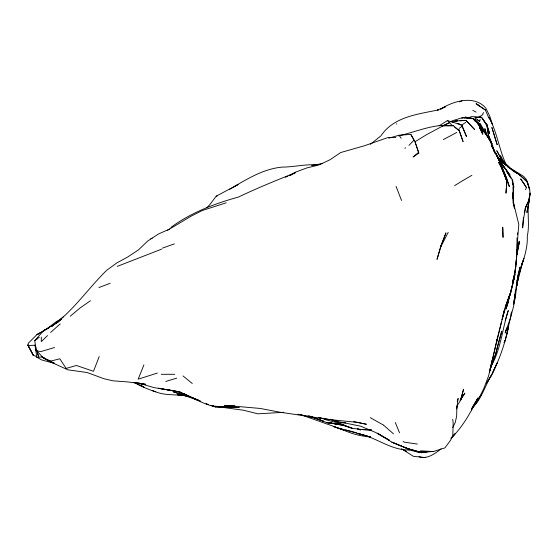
<?xml version="1.0" encoding="UTF-8"?>
<svg xmlns="http://www.w3.org/2000/svg" width="558" height="558" viewBox="0 0 558 558"><rect width="100%" height="100%" fill="white"/><g stroke="black" fill="none" stroke-linecap="round" stroke-linejoin="round"><path stroke-width="0.84" d="M512.997 194.254L513.004 192.629L513.562 203.147L518.794 224.428L516.966 247.585M41.32 337.081L41.278 341.649L47.514 335.56M515.376 290.606L515.32 293.208L515.404 290.718M516.506 254.678L516.589 250.57C517.001 261.416 515.348 272.206 512.404 282.627L514.518 273.971L515.787 265.957M513.081 198.097L513.081 187.432M513.081 198.948L513.472 190.934L513.074 199.136M513.074 199.032L513.52 190.71L512.732 180.325L506.378 170.622L510.821 177.918L508.157 173.831M516.485 257.461L516.827 250.647L516.394 253.869M517.566 234.472L517.657 232.805M516.771 250.842L516.485 259.672L517.126 248.687L516.987 237.98M515.899 264.22L516.171 259.882M516.317 260.07L514.971 274.397L510.905 290.788M506.287 188.165L505.946 193.221L506.992 181.531L501.37 167.498L502.723 170.371M506.399 186.477L506.79 180.583L506.985 182.752L506.531 180.046L503.037 171.173M514.769 295.761L514.888 294.094M523.425 217.578L522.637 227.95L523.425 219.434L525.838 206.523L528.67 200.789L530.023 194.721L529.765 189.853L527.575 182.354C518.71 171.976 504.864 167.386 496.913 155.898M456.751 407.87L456.911 406.161L456.632 416.233L455.251 422.406L452.782 427.512M456.73 408.902L458.118 398.405L457.239 401.641M514.671 296.563L514.12 301.376L516.868 281.992L520.077 267.045L517.461 276.803M515.215 294.038L513.716 305.833L510.34 318.597L505.178 332.966L506.05 329.792M515.208 294.052L513.709 303.796M516.387 254.336L517.231 248.345L516.485 252.6M518.27 248.345L519.331 241.3L517.001 254.399L519.331 241.3M508.491 299.967L508.017 303.092L508.84 298.042L507.041 305.993L509.454 296.458L506.099 308.93L510.082 294.045L507.843 300.455L511.205 291.192L514.427 277.124L509.656 295.998L510.082 294.045M508.61 299.186L508.861 297.86M516.457 286.924L518.57 275.91L516.736 285.856C517.266 276.259 520.977 267.317 523.892 258.277L517.071 280.667L517.705 278.219L515.215 298.146L513.569 304.452M513.974 279.237L514.971 274.397M493.035 356.96L501.586 321.408M490.782 366.097L492.895 359.603L489.394 372.5L492.84 357.797L488.592 375.89L484.037 387.991L477.774 400.867L472.514 407.598M510.758 316.309L505.485 339.508M492.853 357.79L490.74 367.743L495.769 344.795L504.648 309.544L502.563 317.537L509.859 294.247L505.806 305.875L510.849 292.064L505.269 306.747M501.949 319.706L502.674 316.302M510.898 315.654L511.309 313.701M506.308 336.634L508.617 326.458M516.394 286.666L522.776 261.263L521.856 264.952C524.945 255.648 527.742 246.085 527.268 236.167C530.009 224.183 526.633 211.921 529.172 199.994L526.898 212.556L529.124 201.717L530.1 193.005L528.67 200.789L525.183 208.566L525.838 206.523L524.283 212.717M497.304 338.657L496.62 341.566L497.122 339.438M497.317 346.978C495.832 354.476 493.356 361.737 490.043 368.622M508.017 329.185C504.53 344.718 499.347 359.945 491.912 374.048M510.926 314.328L511.567 311.908M503.079 314.663L505.053 307.535M497.527 346.246L501.761 331.138L495.706 353.877L493.098 360.608M475.06 121.644L475.409 120.465L473.798 119.893M505.234 320.445L508.275 310.541C502.179 329.241 500.805 349.929 490.663 367.018M505.932 330.706L507.027 327.699M99.178 356.541L93.507 371.286L76.397 365.483L66.165 368.413L59.804 358.78L50.053 361.277M143.908 364.904L138.161 379.182L157.363 373.079M492.951 371.837L497.101 362.965L492.561 373.609L486.409 383.485L491.758 374.613C484.832 385.738 481.687 399.5 471.65 408.456M480.138 119.3L479.685 121.421L477.09 119.761M504.223 342.249L505.353 340.073L504.069 342.57M441.294 245.157L437.005 259.414L440.897 245.911L445.961 232.853L440.269 247.843L448.22 232.358M472.947 406.468L473.777 405.052M474.607 403.629L477.934 397.952C470.701 412.432 462.805 426.849 451.052 438.218M525.427 189.699L526.243 188.318M471.726 408.582L477.941 398.461L472.996 406.412M469.871 117.759L473.463 118.596L475.883 121.093M456.674 406.503L460.538 400.428L463.572 389.226L460.42 400.525L461.752 397.791L460.134 400.491L464.891 393.104L460.706 399.277M478.994 397.791L480.954 395.099L471.336 409.907M229.631 189.343L238.008 184.572L216.253 196.123L209.71 204.793L206.746 207.841M483.64 112.611L482.851 113.623L482.879 114.502L479.761 116.664M485.237 122.879L486.876 124.741L488.396 135.043L491.954 143.825L488.396 135.043L486.876 124.741L486.436 123.932L489.666 133.62L486.876 124.741L481.589 117.41L478.952 116.203M451.255 438.197L455.14 433.643L451.087 438.176M51.929 362.044L47.5 360.182L41.948 356.925L38.774 357.204L34.98 345.242L36.821 357.218L41.606 359.91L54.607 363.46M381.442 135.113C394.408 116.566 418.047 114.237 438.4 109.898L437.486 110.107L445.507 106.704L441.239 109.012M60.271 320.25L61.387 319.064L56.274 323.361M408.979 145.38L414.036 140.128L410.821 134.387L399.075 135.238L388.87 138.154M526.898 181.029L529.598 189.476L526.501 179.69L523.739 176.468L510.87 168.453L501.133 160.118L508.924 166.933M50.597 332.47L60.222 323.905M441.148 448.778C435.135 453.542 427.044 459.687 419.072 456.688M370.352 144.334L381.142 135.664M418.674 152.271L413.06 156.993L418.835 153.129L415.019 141.739L410.821 134.387M70.28 316.205L80.101 307.939L90.438 300.748M55.556 322.852L63.5 316.707M39.318 337.206L34.784 340.631L35.963 349.985L42.289 356.785L45.351 359.206L49.948 361.012M459.136 128.424L461.94 126.345M226.178 202.812L202.352 210.485L191.213 216.12L169.681 229.003L158.346 234.067L147.814 240.944L138.279 250.054L127.796 256.938L116.915 262.867L106.704 270.274C87.899 288.716 73.063 311.155 51.42 326.59L53.603 325.272M36.842 339.159L34.784 340.631L43.482 330.713L59.169 321.457M461.522 125.201L462.31 126.003L466.481 136.48L461.522 125.201L465.749 122.39M464.361 117.919L465.721 117.034L468.141 117.891M234.583 186.372C249.363 177.646 264.659 168.746 282.125 167.1C293.773 167.107 305.31 164.031 316.979 164.875M439.034 125.878L447.432 120.577L461.11 124.769M170.839 227.469C191.038 212.626 214.321 203.705 238.315 197.107C256.973 188.213 276.071 180.436 295.273 172.764L289.909 175.526M454.603 185.654L462.477 180.785M404.829 148.288L405.617 147.8M440.381 109.242C453.152 101.089 473.512 94.895 485.355 107.534M167.54 230.287L169.681 229.003M462.875 180.548L471.859 175.345M289.581 175.442L295.328 172.199L306.858 167.93L318.911 164.966L330.183 159.672L340.743 152.529L364.339 145.784L387.684 137.666L395.88 137.373M456.814 132.413L443.359 139.591M442.564 126.094L426.11 134.924L415.019 141.739L418.835 153.129M47.06 328.801L49.327 327.595M49.432 327.539L43.482 330.713L46.307 329.206M43.991 330.873L36.926 334.619L28.284 343.226L28.04 345.486L33.361 355.467L35.496 356.018L36.821 357.218L38.774 357.204L36.905 350.808L35.963 349.985M39.681 333.161L36.926 334.619L46.921 328.892L56.239 321.645L59.315 320.229M450.404 121.811L452.643 120.668L463.049 117.515L467.604 118.449L473.561 118.749L478.687 124.49L482.816 134.339L479.448 127.58M442.892 125.822L449.567 122.662L451.903 125.229L453.494 125.724L459.283 130.718L463.091 141.676L458.92 129.679L459.283 130.718L454.589 127.224M442.578 125.968L449.567 122.662L447.432 120.577M459.708 101.912L461.933 100.893M285.494 177.298L287.872 176.23M289.462 175.519L292.629 174.103M463.049 117.515L461.829 118.052L467.297 117.543M150.737 238.803L152.236 238.189M34.854 345.381L35.273 345.214L35.977 347.613M117.271 266.389L161.771 249.07M396.271 124.036L396.794 123.841M98.961 287.565L110.156 283.276M162.448 248.136L174.389 243.867M467.73 117.996L471.768 116.573L481.589 117.41L487.092 125.662L482.517 118.463M54.607 347.501L40.72 351.61L36.891 350.856M165.768 381.456L176.74 378.129M398.412 135.859C412.725 132.748 426.34 126.826 440.939 125.48L453.494 125.724L442.822 125.92M427.337 451.673L421.548 452.796L407.396 448.534L392.044 442.236L377.271 433.189L389.54 440.311L375.876 432.576L360.698 426.179L334.654 420.927L330.58 419.372M322.44 163.487L311.769 165.503L315.165 165.273M426.389 451.666L421.332 452.503L407.396 448.534M451.938 122L456.932 121.198M197.713 400.212L178.916 391.883L179.383 391.981C195.788 398.266 211.329 410.653 229.98 406.496M231.619 406.322L234.89 405.973M34.98 345.242L28.04 345.486M228.926 407.068L239.054 407.438L224.253 407.11L234.848 406.21L224.567 405.324L260.105 408.435L279.307 412.104L330.029 419.616L357.127 422.35L366.418 424.268L353.716 421.597M454.163 121.156L457.539 120.953M460.071 120.8L465.979 120.444L474.677 129.547L465.979 120.444L455.426 120.877M351.261 431.327L345.256 429.89L370.484 437.04L357.26 433.392C375.471 436.67 390.872 450.648 409.823 449.985M216.253 196.123L217.034 196.095M227.239 407.054L215.43 406.915L210.798 405.387M345.716 422.776L337.639 422.894L324.017 419.281M283.387 412.334L283.757 412.327L257.845 413.82L243.818 410.29L221.317 407.194L239.054 407.438M161.213 374.306L174.724 374.299M188.395 396.208C177.563 393.99 166.291 396.047 155.787 391.855C148.512 389.47 141.272 386.589 134.743 382.579M371.649 430.009L364.695 429.862L351.959 428.265L337.639 422.887L352.049 428.188L338.936 424.045L326.702 422.594L311.978 416.986M224.253 407.11L228.647 407.207L226.743 407.159M371.384 430.044L363.014 429.465M474.865 117.222L481.589 117.41M213.003 406.029L217.299 406.384M219.015 406.524L224.17 406.949M337.981 421.234L334.654 420.927L330.755 419.414M344.077 425.133L326.702 422.594L341.419 424.561M457.72 123.827L459.38 123.988L462.31 126.003M425.05 457.539L413.38 456.325L401.418 448.723M335.149 420.983L330.706 419.211M180.736 392.204L153.841 387.58L139.354 383.304M171.173 390.495L167.839 389.735M370.596 437.047C360.468 436.084 350.312 433.74 341.356 428.774M179.271 394.925L177.242 394.659L188.346 396.201M172.987 390.621L158.542 388.228L179.383 391.981L194.861 398.782M174.598 390.844L176.216 391.074M319.671 417.872L330.029 419.616M417.335 444.049L404.187 442.152L403.106 441.385M345.674 425.649L327.176 422.385L340.499 424.931L337.227 423.899M297.923 414.238L300.49 414.72M318.416 417.607L325.705 419.009M186.281 395.531L173.273 391.828L200.734 401.118M307.863 415.933L312.334 417.063L308.246 415.989M138.796 382.969L143.364 384.155L133.822 382.502L145.778 384.309L127.698 381.923L113.148 380.842L104.234 378.812L87.208 372.549L67.79 369.794L50.68 361.961M418.549 452.399L408.609 449.636L405.645 447.335M407.152 448.451L392.044 442.236L407.152 448.451L421.332 452.503L433.461 451.401L420.913 451.82L433.482 451.485L444.893 447.9L450.452 440.408L452.789 435.944L453.18 423.027L452.698 419.26M475.151 118.519L476.671 118.959L479.685 121.421M352.014 431.55L356.569 432.869M441.294 125.445L442.355 125.759M301.348 414.88L314.496 418.082L323.668 421.248M208.441 404.585L206.16 403.859L208.476 404.627M299.744 414.343L346.204 430.818L333.217 426.424L344.886 430.588L341.259 428.704M336.293 423.731L337.904 424.268M357.476 428.844L360.559 429.967L357.476 428.802M309.55 415.982L323.626 421.213M152.801 390.733L152.299 390.551L155.787 391.855M198.481 399.995L191.443 397.387L183.791 393.543M213.114 405.994L215.43 406.915L213.037 405.952M50.053 361.012L47.779 360.105L49.543 361.319M477.467 122.844L480.487 124.106L490.552 141.258M476.114 112.13L472.828 110.324M134.269 382.53L144.013 387.113L140.232 385.201M52.605 362.386L54.621 363.418L49.404 360.747M45.672 358.836L41.948 356.925L48.86 360.468M370.289 417.67L383.241 424.945M513.995 171.452L520.488 175.156L513.283 171.048L507.25 166.493M402.96 449.427L404.355 450.243M405.003 450.613L406.426 451.45M469.989 117.738L471.384 118.589M475.583 121.135L480.487 124.106M477.808 104.813L476.065 103.648L485.362 110.017L477.808 104.813L479.803 106.613M465.721 117.034L467.018 118.017M477.962 123.855L479.929 125.369M183.052 375.952L192.273 383.534M383.499 425.119L393.453 433.81M480.438 128.542C488.494 134.652 491.5 144.473 495.281 153.387M479.322 127.691L481.854 130.035M502.207 161.841L505.987 165.328M518.954 174.291L527.575 182.354M475.409 120.465L477.132 122.139L481.226 128.054L474.732 119.517L477.132 122.139L481.477 129.058L477.132 122.139M477.097 122.348L480.724 126.101L491.242 142.339L481.359 127.454M507.836 166.005L501.084 158.835L496.773 150.674L502.04 160.16M481.484 130.837L482.593 132.037L481.463 130.753M497.555 156.965L503.163 163.069L497.596 157.014M501.572 161.255L497.032 155.996M473.463 118.596L481.031 127.05L474.732 119.517M481.296 131.067L482.949 133.076L479.643 127.391M502.904 161.29L500.435 157.823L502.235 160.488M499.773 161.562L504.599 168.376M499.159 160.195L500.519 162.301L491.507 145.345L492.819 148.212M399.075 135.238L401.146 138.265M497.875 158.339L510.012 175.17L498.357 159.016L503.121 166.11L497.938 157.837M506.378 171.104L507.271 172.464M498.036 158.395L505.75 169.381L510.821 177.918M491.493 145.533L495.595 153.994M497.945 158.339L498.81 159.714M492.435 147.479C499.291 159.93 505.171 173.029 509.349 186.644L506.113 176.942L501.244 166.375M500.512 155.361L503.818 162.211M493.502 149.649L494.528 151.811M493.502 150.144L494.855 153.08M485.055 109.305L488.941 118.184M485.837 108.154L489.708 116.071L492.575 124.811L489.031 117.243C497.136 132.309 499.103 149.621 506.336 165.077M395.308 422.511L399.535 432.806M396.068 186.4L401.53 200.475M491.675 143.141L494.604 151.748M512.628 183.338L513.918 187.209L512.021 179.906M487.015 135.608L484.86 128.619L486.541 135.378M513.13 202.415L514.378 208.113M513.039 199.799L514.511 208.064M513.102 200.65L513.283 203.217M433.482 451.485L420.523 451.115L433.482 451.485M33.361 355.467L27.9 344.977L33.361 355.467M523.962 183.645L520.67 178.895L526.452 187.627L523.962 183.645M503.644 171.578L498.622 162.252L502.96 170.692L506.992 181.531L503.644 171.578M496.557 154.517L495.978 153.408L500.707 163.661L496.557 154.517M497.15 144.662L491.919 127.552L497.15 144.662M502.793 229.31L502.716 227.183L503.044 237.401L502.793 229.31"/></g></svg>
